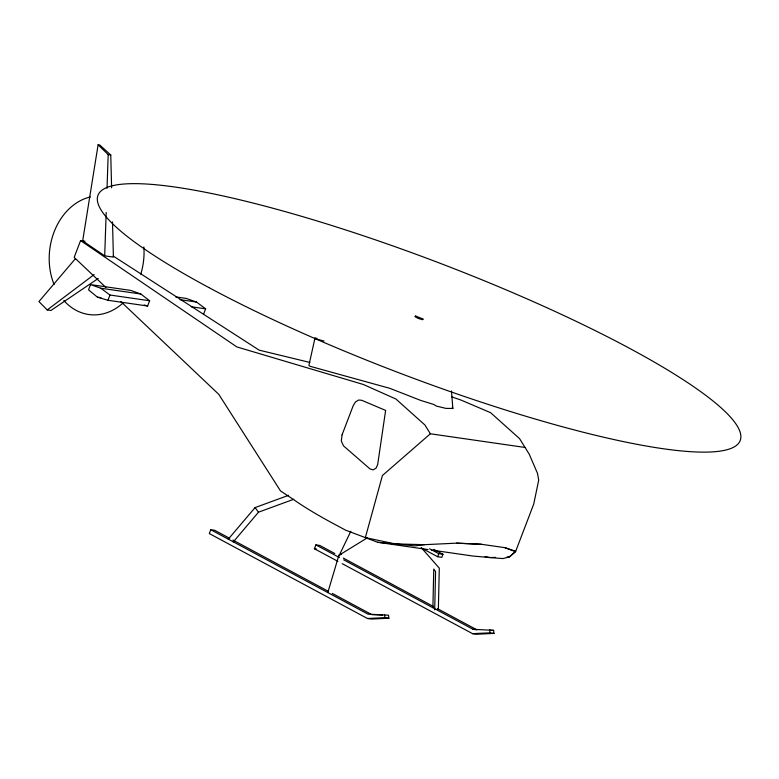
<?xml version="1.0" encoding="UTF-8"?>
<svg xmlns="http://www.w3.org/2000/svg" width="779" height="779" viewBox="0 0 779 779"><rect width="100%" height="100%" fill="white"/><g stroke="black" fill="none" stroke-linecap="round" stroke-linejoin="round"><path stroke-width="1.17" d="M432.89 607.63L433.767 569.05L435.578 571.552L434.701 609.869M112.497 221.859L113.403 257.109L104.698 255.853L106.187 212.472M107.025 188.372L108.184 154.622L98.115 144.758L82.671 240.896L104.698 255.853M317.014 338.359L314.969 338.076L308.903 365.439L309.915 366.247L389.724 388.302L420.641 400.387L433.728 404.476L436.493 406.112L445.88 408.381L452.842 408.478L451.479 390.922M327.784 592.653L338.875 555.349L367.484 537.734M85.047 241.247L80.578 240.594L74.171 257.382L105.905 287.441M90.549 284.608L88.543 289.866L97.443 297.179L107.95 300.285L147.611 306.011L149.617 300.752L140.833 294.014L130.853 290.431L90.549 284.608L100.851 288.24L140.833 294.014M107.95 300.285L109.956 295.027L100.851 288.24M203.621 314.093L205.627 308.844L196.522 302.057L186.22 298.425L175.567 296.887M210.768 529.73L209.308 533.566L367.464 618.497L371.417 619.062L388.887 618.234L388.487 615.186L367.931 614.115L210.768 529.73L214.722 530.295L229.688 538.338M337.92 561.367L314.414 548.747L315.875 544.901L319.828 545.475L334.795 553.509M437.623 556.722L438.781 553.694L442.969 554.307L441.81 557.326L437.623 556.722L421.303 547.949M431.644 550.081L472.405 555.972L489.825 557.56L502.883 558.572L509.369 556.946L515.679 551.337L533.761 503.984L538.698 480.127L537.5 473.359L529.272 454.264L519.593 438.655L490.614 412.695L460.837 399.997L451.888 396.93M338.514 556.829L350.832 531.229M75.485 258.599L38.95 301.57L47.237 309.935L50.947 310.47L98.232 278.473M228.276 539.175L255.064 507.596L288.571 495.317M233.262 541.941L258.501 512.192L293.732 499.281M525.056 447.458L430.359 433.786L382.431 475.502L365.351 537.627L395.128 543.888L415.032 545.894L424.497 544.687L456.64 543.148L481.334 544.268L505.006 547.686L515.679 551.337M47.237 309.935L94.142 274.578M338.875 555.349L341.582 554.054M436.522 609.509L438.353 609.149L439.298 568.164L421.254 547.637M367.464 618.497L384.933 617.659L388.887 618.234M342.195 563.665L472.571 633.668L490.04 632.84L493.993 633.405L493.594 630.357L473.038 629.296L343.675 559.828M493.993 633.405L476.514 634.242L472.571 633.668M495.571 557.384L489.825 557.56L485.054 556.557M507.071 557.014L509.369 556.946L515.552 551.659L505.006 547.705M424.497 544.687L395.128 543.888L377.708 542.291L345.594 530.158L333.363 523.595A200.69 34.159 20.9 0 1 293.839 499.758L280.518 490.926L218.753 394.32L120.891 301.639M371.885 614.689L382.557 615.011M490.04 630.26L493.594 630.357M481.325 544.287L456.64 543.148M98.115 144.758L99.712 144.991L110.764 155.002L111.611 187.817M108.184 154.622L110.764 155.002M180.085 299.681L196.522 302.057M109.956 295.027L149.617 300.752M191.215 306.76L205.627 308.844M97.443 297.179L100.968 297.685M377.708 542.291L428.051 549.565M314.414 548.747L316.381 549.029M473.038 629.296L476.991 629.87L437.428 608.623M309.857 362.439L259.193 350.161L113.198 256.038M324.054 341.017L315.865 338.884L314.969 338.076M144.212 304.988L147.611 306.011M433.786 549.37L442.969 554.307M429.599 548.767L438.781 553.694M343.344 558.105L433.153 606.325M315.875 544.901L339.401 557.53M232.902 540.051L328.047 591.154M332.321 593.442L370.814 614.115M80.578 240.594L236.845 346.928L363.365 384.495L395.917 399.023L424.896 424.974L430.359 433.786M255.064 507.596L258.501 512.192M452.317 407.164L452.842 408.478M489.64 629.792L490.04 632.84M384.544 614.612L384.933 617.659M143.862 246.953A59.632 47.246 -83.5 0 1 140.775 274.179M123.004 303.021A59.632 47.246 -83.5 0 1 63.849 300.528M54.092 284.53A59.632 47.246 -83.5 0 1 90.325 196.96M342.078 434.828L341.309 441.002L343.481 445.851L370.035 468.948L373.102 469.873L376.082 468.14L377.679 464.508L385.624 410.416L361.699 400.27L358.535 400.046L355.448 402.022L353.199 405.713L342.078 434.828M415.694 316.05L414.847 316.595L418.245 318.426L422.491 319.702L423.338 319.156L415.694 316.05M208.733 287.5A343.753 58.503 20.9 0 0 735.191 446.309A343.753 58.503 20.9 0 0 313.353 219.824A343.753 58.503 20.9 0 0 208.733 287.5"/></g></svg>
